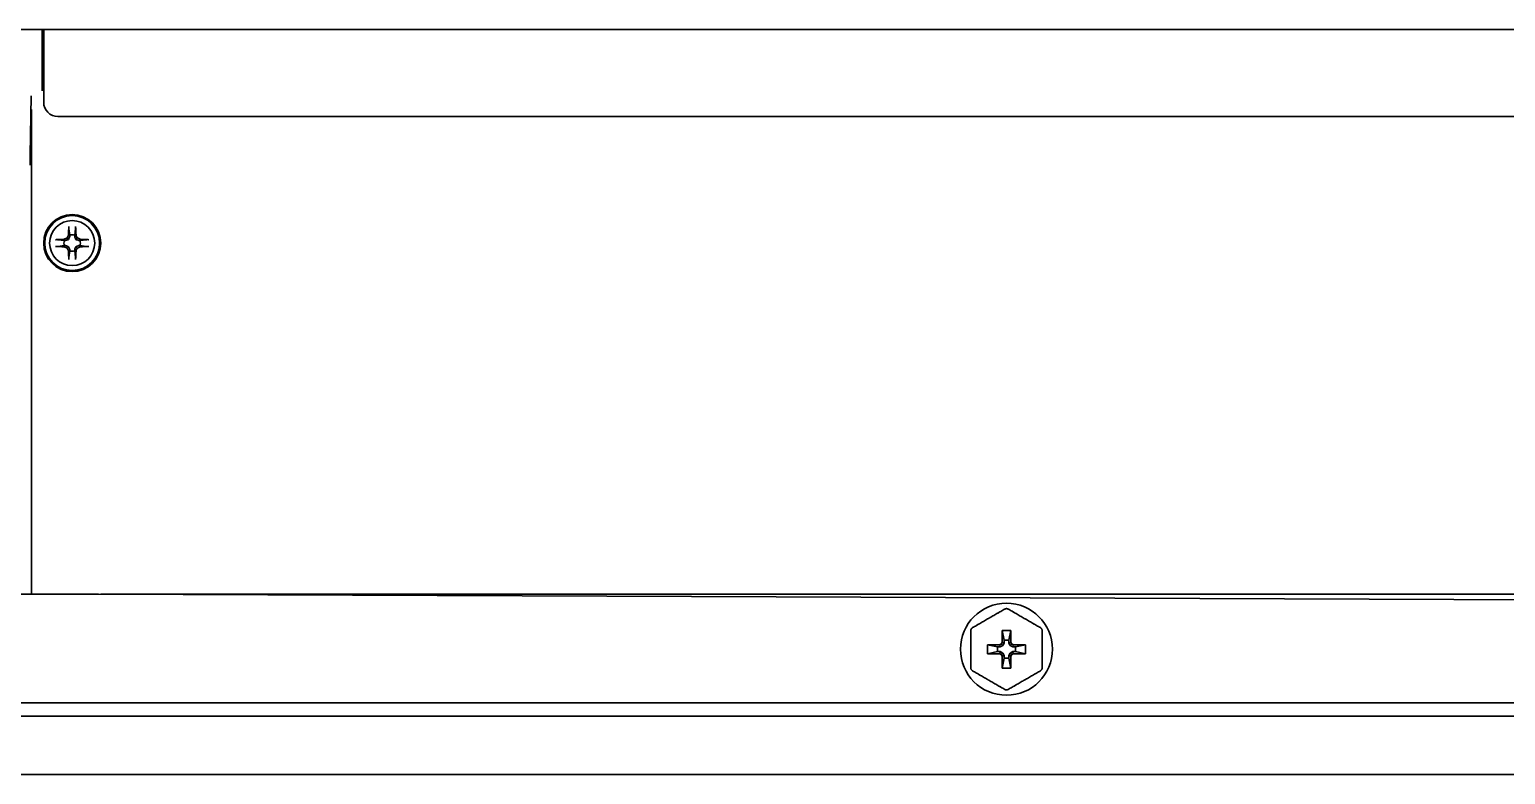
# Model space of a CAD drawing. Header units: inches. Extents: x 786 to 5593, y 691 to 5453.
# Drawn here: x 1010.2 to 1217.2, y 2755.1 to 2859.6 of the extents above; entities that cross this region are included whole.
import ezdxf

# ---------------------------------------------------------------- set-up
doc = ezdxf.new("R2010")
doc.units = ezdxf.units.IN
doc.layers.add('1', color=7, linetype='Continuous', true_color=0xffffff)

msp = doc.modelspace()

# ---------------------------------------------------------------- linework, layer by layer
at = {"layer": '1', "color": 7, "linetype": 'Continuous', "lineweight": 35}
for p, q in [((1645.58, 2859.56), (788.86, 2859.56)), ((1012.03, 2859.56), (1012.03, 2850.96)), ((1012.22, 2859.56), (1012.22, 2858.56)), ((1012.22, 2858.56), (1012.22, 2849.36)), ((1010.34, 2841.96), (1010.48, 2850.27)), ((1010.52, 2780.36), (1010.52, 2848.35)), ((1014.22, 2847.36), (1469.77, 2847.36)), ((1015.87, 2830.7), (1015.75, 2831.63)), ((1016.57, 2830.7), (1016.69, 2831.63)), ((1015.13, 2829.96), (1014.21, 2830.08)), ((1015.3, 2829.96), (1015.12, 2830.15)), ((1015.7, 2830.13), (1015.5, 2830.33)), ((1015.87, 2830.53), (1015.69, 2830.72)), ((1016.57, 2830.53), (1016.76, 2830.72)), ((1016.74, 2830.13), (1016.94, 2830.33)), ((1017.14, 2829.96), (1017.32, 2830.15)), ((1017.31, 2829.96), (1018.23, 2830.08)), ((1015.13, 2829.26), (1014.21, 2829.15)), ((1015.3, 2829.27), (1015.12, 2829.08)), ((1015.7, 2829.1), (1015.5, 2828.89)), ((1015.87, 2828.7), (1015.69, 2828.51)), ((1015.87, 2828.52), (1015.75, 2827.6)), ((1016.57, 2828.7), (1016.76, 2828.51)), ((1016.57, 2828.52), (1016.69, 2827.6)), ((1016.74, 2829.1), (1016.94, 2828.89)), ((1017.14, 2829.27), (1017.32, 2829.08)), ((1017.31, 2829.26), (1018.23, 2829.15)), ((833.75, 2780.36), (1010.52, 2780.36)), ((1012.32, 2780.36), (1010.52, 2780.36)), ((1019.92, 2780.36), (1012.32, 2780.36)), ((1019.93, 2780.36), (1486.82, 2778.56)), ((1376.02, 2780.36), (1020.22, 2780.36)), ((1146.5, 2773.4), (1146.62, 2773.61)), ((1146.62, 2775.31), (1146.9, 2773.92)), ((1146.62, 2773.61), (1146.62, 2775.31)), ((1146.62, 2775.31), (1147.87, 2775.31)), ((1146.62, 2773.61), (1146.9, 2773.53)), ((1146.9, 2773.92), (1146.9, 2773.53)), ((1147.58, 2773.92), (1146.9, 2773.92)), ((1147.87, 2775.31), (1147.58, 2773.92)), ((1147.58, 2773.53), (1147.58, 2773.92)), ((1147.87, 2773.61), (1147.58, 2773.53)), ((1147.87, 2775.31), (1147.87, 2773.61)), ((1147.87, 2773.61), (1147.98, 2773.4)), ((1144.59, 2773.28), (1146.29, 2773.28)), ((1144.59, 2772.03), (1144.59, 2773.28)), ((1144.59, 2773.28), (1145.98, 2773)), ((1144.59, 2772.03), (1145.98, 2772.32)), ((1146.29, 2772.03), (1144.59, 2772.03)), ((1146.37, 2773), (1145.98, 2773)), ((1145.98, 2773), (1145.98, 2772.32)), ((1145.98, 2772.32), (1146.37, 2772.32)), ((1146.29, 2773.28), (1146.5, 2773.4)), ((1146.29, 2773.28), (1146.37, 2773)), ((1146.29, 2772.03), (1146.37, 2772.32)), ((1146.5, 2771.91), (1146.29, 2772.03)), ((1146.71, 2773.19), (1146.37, 2773)), ((1146.37, 2772.32), (1146.71, 2772.12)), ((1146.5, 2773.4), (1146.71, 2773.19)), ((1146.5, 2771.91), (1146.71, 2772.12)), ((1146.62, 2771.71), (1146.5, 2771.91)), ((1146.62, 2771.71), (1146.9, 2771.78)), ((1146.62, 2770.01), (1146.62, 2771.71)), ((1146.9, 2773.53), (1146.71, 2773.19)), ((1146.71, 2772.12), (1146.9, 2771.78)), ((1146.9, 2771.78), (1146.9, 2771.39)), ((1147.77, 2773.19), (1147.58, 2773.53)), ((1147.58, 2771.78), (1147.77, 2772.12)), ((1147.87, 2771.71), (1147.58, 2771.78)), ((1147.58, 2771.39), (1147.58, 2771.78)), ((1147.98, 2773.4), (1147.77, 2773.19)), ((1148.11, 2773), (1147.77, 2773.19)), ((1147.77, 2772.12), (1148.11, 2772.32)), ((1147.98, 2771.91), (1147.77, 2772.12)), ((1147.98, 2771.91), (1147.87, 2771.71)), ((1147.87, 2771.71), (1147.87, 2770.01)), ((1147.98, 2773.4), (1148.19, 2773.28)), ((1148.19, 2772.03), (1147.98, 2771.91)), ((1148.19, 2773.28), (1148.11, 2773)), ((1148.5, 2773), (1148.11, 2773)), ((1148.11, 2772.32), (1148.5, 2772.32)), ((1148.19, 2772.03), (1148.11, 2772.32)), ((1148.19, 2773.28), (1149.89, 2773.28)), ((1149.89, 2772.03), (1148.19, 2772.03)), ((1148.5, 2773), (1149.89, 2773.28)), ((1148.5, 2772.32), (1148.5, 2773)), ((1149.89, 2772.03), (1148.5, 2772.32)), ((1149.89, 2773.28), (1149.89, 2772.03)), ((1146.62, 2770.01), (1146.9, 2771.39)), ((1147.87, 2770.01), (1146.62, 2770.01)), ((1146.9, 2771.39), (1147.58, 2771.39)), ((1147.87, 2770.01), (1147.58, 2771.39)), ((1543.25, 2765.16), (789.22, 2765.16)), ((1543.65, 2763.26), (853.72, 2763.26)), ((853.72, 2755.1), (1580.72, 2755.1))]:
    msp.add_line(p, q, dxfattribs=at)
for centre, radius in [((1016.22, 2829.61), 4), ((1016.22, 2829.61), 3.85), ((1016.22, 2829.61), 3.16), ((1147.24, 2772.66), 6.45)]:
    msp.add_circle(centre, radius, dxfattribs=at)
for centre, radius, start, end in [((1014.22, 2849.36), 2, 180, 270), ((1016.22, 2829.61), 1.15, 162.2011, 197.7989), ((1016.22, 2829.61), 1.15, 72.2011, 107.7989), ((1016.22, 2829.61), 1.15, 342.2011, 17.7989), ((1016.22, 2829.61), 1.15, 252.2011, 287.7989)]:
    msp.add_arc(centre, radius, start, end, dxfattribs=at)
for centre, major_axis, ratio, start_param, end_param in [((1010.36, 2840.54), (0, -2), 0.017452, 3.927384, 4.711888), ((1015.92, 2829.62), (0.07, 3.73), 0.072244, 0.900133, 1.272854), ((1016.52, 2829.62), (0.07, -3.73), 0.072244, 1.868738, 2.24146), ((1016.21, 2829.91), (3.73, 0.07), 0.072244, 1.868738, 2.24146), ((1015.96, 2830.17), (3.34, 1.56), 0.094201, 1.665412, 1.782277), ((1015.67, 2829.87), (1.56, 3.34), 0.094201, 1.359315, 1.476181), ((1016.77, 2829.87), (1.56, -3.34), 0.094201, 1.665412, 1.782277), ((1016.48, 2830.17), (3.34, -1.56), 0.094201, 1.359315, 1.476181), ((1016.23, 2829.91), (3.73, -0.07), 0.072244, 0.900133, 1.272854), ((1016.21, 2829.32), (-3.73, 0.07), 0.072244, 0.900133, 1.272854), ((1015.96, 2829.06), (-3.34, 1.56), 0.094201, 1.359315, 1.476181), ((1015.67, 2829.36), (-1.56, 3.34), 0.094201, 1.665412, 1.782277), ((1015.92, 2829.61), (-0.07, 3.73), 0.072244, 1.868738, 2.24146), ((1016.52, 2829.61), (-0.07, -3.73), 0.072244, 0.900133, 1.272854), ((1016.77, 2829.36), (-1.56, -3.34), 0.094201, 1.359315, 1.476181), ((1016.48, 2829.06), (-3.34, -1.56), 0.094201, 1.665412, 1.782277), ((1016.23, 2829.32), (-3.73, -0.07), 0.072244, 1.868738, 2.24146)]:
    msp.add_ellipse(centre, major_axis=major_axis, ratio=ratio, start_param=start_param, end_param=end_param, dxfattribs=at)
for points, knots in [([(1015.75, 2831.63), (1015.75, 2831.63), (1015.75, 2831.64), (1015.75, 2831.66), (1015.75, 2831.66), (1015.75, 2831.67), (1015.75, 2831.68), (1015.75, 2831.7), (1015.75, 2831.71), (1015.75, 2831.72), (1015.75, 2831.74), (1015.75, 2831.75), (1015.75, 2831.77), (1015.75, 2831.78), (1015.75, 2831.8), (1015.75, 2831.81), (1015.75, 2831.83), (1015.75, 2831.84), (1015.75, 2831.85), (1015.75, 2831.87), (1015.75, 2831.89), (1015.75, 2831.91), (1015.75, 2831.93), (1015.75, 2831.94)], [0, 0, 0, 0, 0.125, 0.125, 0.1875, 0.1875, 0.25, 0.3125, 0.3125, 0.375, 0.375, 0.5, 0.5, 0.5625, 0.5625, 0.625, 0.6875, 0.6875, 0.75, 0.75, 0.875, 0.875, 1, 1, 1, 1]), ([(1016.69, 2831.94), (1016.69, 2831.93), (1016.69, 2831.91), (1016.69, 2831.89), (1016.69, 2831.87), (1016.69, 2831.84), (1016.69, 2831.83), (1016.69, 2831.81), (1016.69, 2831.8), (1016.69, 2831.78), (1016.69, 2831.77), (1016.69, 2831.75), (1016.69, 2831.74), (1016.69, 2831.73), (1016.69, 2831.71), (1016.69, 2831.7), (1016.69, 2831.68), (1016.69, 2831.67), (1016.69, 2831.66), (1016.69, 2831.65), (1016.69, 2831.64), (1016.69, 2831.63), (1016.69, 2831.63), (1016.69, 2831.63)], [0, 0, 0, 0, 0.125, 0.125, 0.25, 0.25, 0.375, 0.375, 0.4375, 0.4375, 0.5, 0.5625, 0.5625, 0.625, 0.625, 0.75, 0.75, 0.8125, 0.8125, 0.875, 0.9375, 0.9375, 1, 1, 1, 1]), ([(1013.89, 2830.08), (1013.91, 2830.08), (1013.92, 2830.08), (1013.95, 2830.08), (1013.96, 2830.09), (1013.99, 2830.09), (1014.01, 2830.09), (1014.03, 2830.09), (1014.04, 2830.09), (1014.05, 2830.09), (1014.07, 2830.09), (1014.08, 2830.09), (1014.1, 2830.09), (1014.1, 2830.09), (1014.12, 2830.09), (1014.14, 2830.09), (1014.16, 2830.09), (1014.16, 2830.09), (1014.17, 2830.09), (1014.18, 2830.08), (1014.19, 2830.08), (1014.2, 2830.08), (1014.2, 2830.08), (1014.21, 2830.08)], [0, 0, 0, 0, 0.125, 0.125, 0.25, 0.25, 0.375, 0.375, 0.4375, 0.4375, 0.5, 0.5625, 0.5625, 0.625, 0.625, 0.75, 0.75, 0.8125, 0.8125, 0.875, 0.9375, 0.9375, 1, 1, 1, 1]), ([(1015.7, 2830.13), (1015.63, 2830.1), (1015.57, 2830.07), (1015.43, 2830.02), (1015.37, 2829.99), (1015.3, 2829.96)], [0, 0, 0, 0, 0.5, 0.5, 1, 1, 1, 1]), ([(1015.87, 2830.53), (1015.85, 2830.46), (1015.82, 2830.4), (1015.76, 2830.27), (1015.73, 2830.2), (1015.7, 2830.13)], [0, 0, 0, 0, 0.5, 0.5, 1, 1, 1, 1]), ([(1016.74, 2830.13), (1016.71, 2830.2), (1016.68, 2830.27), (1016.62, 2830.4), (1016.59, 2830.46), (1016.57, 2830.53)], [0, 0, 0, 0, 0.5, 0.5, 1, 1, 1, 1]), ([(1017.14, 2829.96), (1017.07, 2829.99), (1017.01, 2830.02), (1016.87, 2830.07), (1016.81, 2830.1), (1016.74, 2830.13)], [0, 0, 0, 0, 0.5, 0.5, 1, 1, 1, 1]), ([(1018.23, 2830.08), (1018.24, 2830.08), (1018.25, 2830.08), (1018.26, 2830.08), (1018.27, 2830.09), (1018.28, 2830.09), (1018.29, 2830.09), (1018.3, 2830.09), (1018.32, 2830.09), (1018.32, 2830.09), (1018.34, 2830.09), (1018.36, 2830.09), (1018.38, 2830.09), (1018.39, 2830.09), (1018.4, 2830.09), (1018.42, 2830.09), (1018.43, 2830.09), (1018.45, 2830.09), (1018.46, 2830.09), (1018.48, 2830.09), (1018.49, 2830.08), (1018.52, 2830.08), (1018.53, 2830.08), (1018.55, 2830.08)], [0, 0, 0, 0, 0.125, 0.125, 0.1875, 0.1875, 0.25, 0.3125, 0.3125, 0.375, 0.375, 0.5, 0.5, 0.5625, 0.5625, 0.625, 0.6875, 0.6875, 0.75, 0.75, 0.875, 0.875, 1, 1, 1, 1]), ([(1014.21, 2829.15), (1014.2, 2829.15), (1014.19, 2829.14), (1014.18, 2829.14), (1014.17, 2829.14), (1014.16, 2829.14), (1014.15, 2829.14), (1014.14, 2829.14), (1014.12, 2829.14), (1014.12, 2829.14), (1014.1, 2829.14), (1014.08, 2829.14), (1014.06, 2829.14), (1014.05, 2829.14), (1014.04, 2829.14), (1014.02, 2829.14), (1014.01, 2829.14), (1013.99, 2829.14), (1013.98, 2829.14), (1013.96, 2829.14), (1013.95, 2829.14), (1013.92, 2829.15), (1013.91, 2829.15), (1013.89, 2829.15)], [0, 0, 0, 0, 0.125, 0.125, 0.1875, 0.1875, 0.25, 0.3125, 0.3125, 0.375, 0.375, 0.5, 0.5, 0.5625, 0.5625, 0.625, 0.6875, 0.6875, 0.75, 0.75, 0.875, 0.875, 1, 1, 1, 1]), ([(1015.3, 2829.27), (1015.37, 2829.24), (1015.43, 2829.21), (1015.57, 2829.16), (1015.63, 2829.13), (1015.7, 2829.1)], [0, 0, 0, 0, 0.5, 0.5, 1, 1, 1, 1]), ([(1015.7, 2829.1), (1015.73, 2829.03), (1015.76, 2828.96), (1015.82, 2828.83), (1015.85, 2828.76), (1015.87, 2828.7)], [0, 0, 0, 0, 0.5, 0.5, 1, 1, 1, 1]), ([(1015.75, 2827.29), (1015.75, 2827.3), (1015.75, 2827.31), (1015.75, 2827.34), (1015.75, 2827.36), (1015.75, 2827.38), (1015.75, 2827.4), (1015.75, 2827.42), (1015.75, 2827.43), (1015.75, 2827.45), (1015.75, 2827.46), (1015.75, 2827.48), (1015.75, 2827.49), (1015.75, 2827.5), (1015.75, 2827.52), (1015.75, 2827.53), (1015.75, 2827.55), (1015.75, 2827.56), (1015.75, 2827.57), (1015.75, 2827.58), (1015.75, 2827.59), (1015.75, 2827.59), (1015.75, 2827.6), (1015.75, 2827.6)], [0, 0, 0, 0, 0.125, 0.125, 0.25, 0.25, 0.375, 0.375, 0.4375, 0.4375, 0.5, 0.5625, 0.5625, 0.625, 0.625, 0.75, 0.75, 0.8125, 0.8125, 0.875, 0.9375, 0.9375, 1, 1, 1, 1]), ([(1016.57, 2828.7), (1016.59, 2828.76), (1016.62, 2828.83), (1016.68, 2828.96), (1016.71, 2829.03), (1016.74, 2829.1)], [0, 0, 0, 0, 0.5, 0.5, 1, 1, 1, 1]), ([(1016.69, 2827.6), (1016.69, 2827.6), (1016.69, 2827.59), (1016.69, 2827.57), (1016.69, 2827.57), (1016.69, 2827.56), (1016.69, 2827.54), (1016.69, 2827.53), (1016.69, 2827.52), (1016.69, 2827.51), (1016.69, 2827.49), (1016.69, 2827.48), (1016.69, 2827.45), (1016.69, 2827.45), (1016.69, 2827.43), (1016.69, 2827.42), (1016.69, 2827.4), (1016.69, 2827.39), (1016.69, 2827.38), (1016.69, 2827.36), (1016.69, 2827.34), (1016.69, 2827.31), (1016.69, 2827.3), (1016.69, 2827.29)], [0, 0, 0, 0, 0.125, 0.125, 0.1875, 0.1875, 0.25, 0.3125, 0.3125, 0.375, 0.375, 0.5, 0.5, 0.5625, 0.5625, 0.625, 0.6875, 0.6875, 0.75, 0.75, 0.875, 0.875, 1, 1, 1, 1]), ([(1016.74, 2829.1), (1016.81, 2829.13), (1016.87, 2829.16), (1017.01, 2829.21), (1017.07, 2829.24), (1017.14, 2829.27)], [0, 0, 0, 0, 0.5, 0.5, 1, 1, 1, 1]), ([(1018.55, 2829.15), (1018.53, 2829.15), (1018.52, 2829.15), (1018.49, 2829.14), (1018.48, 2829.14), (1018.45, 2829.14), (1018.43, 2829.14), (1018.41, 2829.14), (1018.4, 2829.14), (1018.39, 2829.14), (1018.37, 2829.14), (1018.36, 2829.14), (1018.34, 2829.14), (1018.34, 2829.14), (1018.32, 2829.14), (1018.3, 2829.14), (1018.28, 2829.14), (1018.28, 2829.14), (1018.27, 2829.14), (1018.26, 2829.14), (1018.25, 2829.14), (1018.24, 2829.15), (1018.24, 2829.15), (1018.23, 2829.15)], [0, 0, 0, 0, 0.125, 0.125, 0.25, 0.25, 0.375, 0.375, 0.4375, 0.4375, 0.5, 0.5625, 0.5625, 0.625, 0.625, 0.75, 0.75, 0.8125, 0.8125, 0.875, 0.9375, 0.9375, 1, 1, 1, 1]), ([(1142.49, 2775.69), (1142.67, 2775.79), (1142.84, 2775.89), (1143.07, 2776.02), (1143.12, 2776.05), (1143.21, 2776.1), (1143.26, 2776.13), (1143.4, 2776.21), (1143.49, 2776.27), (1143.77, 2776.43), (1143.96, 2776.54), (1144.35, 2776.76), (1144.54, 2776.87), (1144.76, 2777), (1144.79, 2777.01), (1144.84, 2777.04), (1144.91, 2777.09), (1144.98, 2777.13), (1145.13, 2777.21), (1145.23, 2777.27), (1145.52, 2777.44), (1145.71, 2777.55), (1145.94, 2777.68), (1145.99, 2777.71), (1146.09, 2777.76), (1146.13, 2777.79), (1146.27, 2777.87), (1146.37, 2777.92), (1146.64, 2778.08), (1146.82, 2778.18), (1146.99, 2778.29)], [0, 0, 0, 0, 0.125, 0.125, 0.15625, 0.15625, 0.1875, 0.1875, 0.25, 0.25, 0.375, 0.375, 0.5, 0.5, 0.515625, 0.515625, 0.53125, 0.5625, 0.5625, 0.625, 0.625, 0.75, 0.75, 0.78125, 0.78125, 0.8125, 0.8125, 0.875, 0.875, 1, 1, 1, 1]), ([(1146.99, 2778.29), (1147.01, 2778.3), (1147.03, 2778.31), (1147.07, 2778.32), (1147.09, 2778.33), (1147.13, 2778.34), (1147.15, 2778.34), (1147.19, 2778.35), (1147.22, 2778.35), (1147.25, 2778.35), (1147.26, 2778.35), (1147.29, 2778.35), (1147.3, 2778.35), (1147.33, 2778.34), (1147.35, 2778.34), (1147.39, 2778.33), (1147.41, 2778.32), (1147.45, 2778.31), (1147.47, 2778.3), (1147.49, 2778.29)], [0, 0, 0, 0, 0.125, 0.125, 0.25, 0.25, 0.375, 0.375, 0.5, 0.5, 0.5625, 0.5625, 0.625, 0.625, 0.75, 0.75, 0.875, 0.875, 1, 1, 1, 1]), ([(1147.49, 2778.29), (1147.67, 2778.18), (1147.84, 2778.08), (1148.07, 2777.95), (1148.12, 2777.92), (1148.21, 2777.87), (1148.26, 2777.84), (1148.4, 2777.76), (1148.49, 2777.71), (1148.77, 2777.54), (1148.96, 2777.43), (1149.35, 2777.21), (1149.54, 2777.1), (1149.76, 2776.97), (1149.79, 2776.96), (1149.84, 2776.93), (1149.91, 2776.89), (1149.98, 2776.85), (1150.13, 2776.76), (1150.23, 2776.7), (1150.52, 2776.54), (1150.71, 2776.43), (1150.94, 2776.29), (1150.99, 2776.26), (1151.09, 2776.21), (1151.13, 2776.18), (1151.27, 2776.1), (1151.37, 2776.05), (1151.64, 2775.89), (1151.82, 2775.79), (1151.99, 2775.69)], [0, 0, 0, 0, 0.125, 0.125, 0.15625, 0.15625, 0.1875, 0.1875, 0.25, 0.25, 0.375, 0.375, 0.5, 0.5, 0.515625, 0.515625, 0.53125, 0.5625, 0.5625, 0.625, 0.625, 0.75, 0.75, 0.78125, 0.78125, 0.8125, 0.8125, 0.875, 0.875, 1, 1, 1, 1]), ([(1142.24, 2775.25), (1142.24, 2775.28), (1142.24, 2775.3), (1142.25, 2775.34), (1142.25, 2775.36), (1142.26, 2775.4), (1142.27, 2775.42), (1142.29, 2775.46), (1142.3, 2775.48), (1142.31, 2775.51), (1142.32, 2775.52), (1142.33, 2775.54), (1142.34, 2775.55), (1142.36, 2775.58), (1142.37, 2775.59), (1142.4, 2775.63), (1142.42, 2775.64), (1142.45, 2775.67), (1142.47, 2775.68), (1142.49, 2775.69)], [0, 0, 0, 0, 0.125, 0.125, 0.25, 0.25, 0.375, 0.375, 0.5, 0.5, 0.5625, 0.5625, 0.625, 0.625, 0.75, 0.75, 0.875, 0.875, 1, 1, 1, 1]), ([(1151.99, 2775.69), (1152.01, 2775.68), (1152.03, 2775.67), (1152.06, 2775.64), (1152.08, 2775.63), (1152.11, 2775.59), (1152.12, 2775.58), (1152.15, 2775.54), (1152.16, 2775.52), (1152.18, 2775.49), (1152.18, 2775.48), (1152.19, 2775.46), (1152.2, 2775.45), (1152.21, 2775.42), (1152.22, 2775.4), (1152.23, 2775.36), (1152.23, 2775.34), (1152.24, 2775.3), (1152.24, 2775.28), (1152.24, 2775.25)], [0, 0, 0, 0, 0.125, 0.125, 0.25, 0.25, 0.375, 0.375, 0.5, 0.5, 0.5625, 0.5625, 0.625, 0.625, 0.75, 0.75, 0.875, 0.875, 1, 1, 1, 1]), ([(1142.24, 2775.25), (1142.24, 2775.05), (1142.24, 2774.85), (1142.24, 2774.53), (1142.24, 2774.43), (1142.24, 2774.26), (1142.24, 2774.21), (1142.24, 2774.1), (1142.24, 2774.05), (1142.24, 2773.77), (1142.24, 2773.55), (1142.24, 2773.22), (1142.24, 2773.11), (1142.24, 2772.94), (1142.24, 2772.85), (1142.24, 2772.77), (1142.24, 2772.71), (1142.24, 2772.68), (1142.24, 2772.43), (1142.24, 2772.2), (1142.24, 2771.76), (1142.24, 2771.54), (1142.24, 2771.22), (1142.24, 2771.11), (1142.24, 2770.95), (1142.24, 2770.89), (1142.24, 2770.78), (1142.24, 2770.73), (1142.24, 2770.47), (1142.24, 2770.26), (1142.24, 2770.06)], [0, 0, 0, 0, 0.125, 0.125, 0.1875, 0.1875, 0.21875, 0.21875, 0.25, 0.25, 0.375, 0.375, 0.4375, 0.4375, 0.46875, 0.484375, 0.484375, 0.5, 0.5, 0.625, 0.625, 0.75, 0.75, 0.8125, 0.8125, 0.84375, 0.84375, 0.875, 0.875, 1, 1, 1, 1]), ([(1152.24, 2775.25), (1152.24, 2775.05), (1152.24, 2774.85), (1152.24, 2774.58), (1152.24, 2774.53), (1152.24, 2774.42), (1152.24, 2774.37), (1152.24, 2774.21), (1152.24, 2774.1), (1152.24, 2773.77), (1152.24, 2773.55), (1152.24, 2773.11), (1152.24, 2772.88), (1152.24, 2772.63), (1152.24, 2772.6), (1152.24, 2772.54), (1152.24, 2772.46), (1152.24, 2772.37), (1152.24, 2772.21), (1152.24, 2772.09), (1152.24, 2771.76), (1152.24, 2771.54), (1152.24, 2771.27), (1152.24, 2771.21), (1152.24, 2771.1), (1152.24, 2771.05), (1152.24, 2770.89), (1152.24, 2770.78), (1152.24, 2770.46), (1152.24, 2770.26), (1152.24, 2770.06)], [0, 0, 0, 0, 0.125, 0.125, 0.15625, 0.15625, 0.1875, 0.1875, 0.25, 0.25, 0.375, 0.375, 0.5, 0.5, 0.515625, 0.515625, 0.53125, 0.5625, 0.5625, 0.625, 0.625, 0.75, 0.75, 0.78125, 0.78125, 0.8125, 0.8125, 0.875, 0.875, 1, 1, 1, 1]), ([(1142.49, 2769.63), (1142.47, 2769.64), (1142.45, 2769.65), (1142.42, 2769.67), (1142.4, 2769.69), (1142.37, 2769.72), (1142.36, 2769.73), (1142.33, 2769.77), (1142.32, 2769.79), (1142.3, 2769.82), (1142.3, 2769.83), (1142.29, 2769.85), (1142.28, 2769.86), (1142.27, 2769.89), (1142.26, 2769.91), (1142.25, 2769.95), (1142.25, 2769.97), (1142.24, 2770.02), (1142.24, 2770.04), (1142.24, 2770.06)], [0, 0, 0, 0, 0.125, 0.125, 0.25, 0.25, 0.375, 0.375, 0.5, 0.5, 0.5625, 0.5625, 0.625, 0.625, 0.75, 0.75, 0.875, 0.875, 1, 1, 1, 1]), ([(1146.99, 2767.03), (1146.81, 2767.13), (1146.64, 2767.23), (1146.41, 2767.36), (1146.36, 2767.39), (1146.27, 2767.44), (1146.22, 2767.47), (1146.08, 2767.55), (1145.99, 2767.61), (1145.71, 2767.77), (1145.52, 2767.88), (1145.13, 2768.1), (1144.94, 2768.21), (1144.72, 2768.34), (1144.69, 2768.35), (1144.64, 2768.38), (1144.57, 2768.43), (1144.5, 2768.47), (1144.35, 2768.55), (1144.25, 2768.61), (1143.96, 2768.77), (1143.77, 2768.89), (1143.54, 2769.02), (1143.49, 2769.05), (1143.39, 2769.1), (1143.35, 2769.13), (1143.21, 2769.21), (1143.12, 2769.26), (1142.84, 2769.42), (1142.66, 2769.52), (1142.49, 2769.63)], [0, 0, 0, 0, 0.125, 0.125, 0.15625, 0.15625, 0.1875, 0.1875, 0.25, 0.25, 0.375, 0.375, 0.5, 0.5, 0.515625, 0.515625, 0.53125, 0.5625, 0.5625, 0.625, 0.625, 0.75, 0.75, 0.78125, 0.78125, 0.8125, 0.8125, 0.875, 0.875, 1, 1, 1, 1]), ([(1151.99, 2769.63), (1151.81, 2769.52), (1151.64, 2769.42), (1151.41, 2769.29), (1151.36, 2769.26), (1151.27, 2769.21), (1151.22, 2769.18), (1151.08, 2769.1), (1150.99, 2769.05), (1150.71, 2768.88), (1150.52, 2768.77), (1150.13, 2768.55), (1149.94, 2768.44), (1149.72, 2768.31), (1149.69, 2768.3), (1149.64, 2768.27), (1149.57, 2768.23), (1149.5, 2768.19), (1149.35, 2768.1), (1149.25, 2768.04), (1148.96, 2767.88), (1148.77, 2767.77), (1148.54, 2767.63), (1148.49, 2767.6), (1148.39, 2767.55), (1148.35, 2767.52), (1148.21, 2767.44), (1148.12, 2767.39), (1147.84, 2767.23), (1147.66, 2767.13), (1147.49, 2767.03)], [0, 0, 0, 0, 0.125, 0.125, 0.15625, 0.15625, 0.1875, 0.1875, 0.25, 0.25, 0.375, 0.375, 0.5, 0.5, 0.515625, 0.515625, 0.53125, 0.5625, 0.5625, 0.625, 0.625, 0.75, 0.75, 0.78125, 0.78125, 0.8125, 0.8125, 0.875, 0.875, 1, 1, 1, 1]), ([(1152.24, 2770.06), (1152.24, 2770.04), (1152.24, 2770.02), (1152.23, 2769.97), (1152.23, 2769.95), (1152.22, 2769.91), (1152.21, 2769.89), (1152.19, 2769.85), (1152.18, 2769.83), (1152.17, 2769.8), (1152.16, 2769.79), (1152.15, 2769.77), (1152.14, 2769.76), (1152.12, 2769.73), (1152.11, 2769.72), (1152.08, 2769.69), (1152.06, 2769.67), (1152.03, 2769.65), (1152.01, 2769.64), (1151.99, 2769.63)], [0, 0, 0, 0, 0.125, 0.125, 0.25, 0.25, 0.375, 0.375, 0.5, 0.5, 0.5625, 0.5625, 0.625, 0.625, 0.75, 0.75, 0.875, 0.875, 1, 1, 1, 1]), ([(1147.49, 2767.03), (1147.47, 2767.02), (1147.45, 2767.01), (1147.41, 2766.99), (1147.39, 2766.98), (1147.35, 2766.97), (1147.33, 2766.97), (1147.29, 2766.96), (1147.26, 2766.96), (1147.23, 2766.96), (1147.22, 2766.96), (1147.2, 2766.96), (1147.18, 2766.96), (1147.15, 2766.97), (1147.13, 2766.97), (1147.09, 2766.98), (1147.07, 2766.99), (1147.03, 2767.01), (1147.01, 2767.02), (1146.99, 2767.03)], [0, 0, 0, 0, 0.125, 0.125, 0.25, 0.25, 0.375, 0.375, 0.5, 0.5, 0.5625, 0.5625, 0.625, 0.625, 0.75, 0.75, 0.875, 0.875, 1, 1, 1, 1])]:
    msp.add_open_spline(points, degree=3, knots=knots, dxfattribs=at)
for points in [[(1015.3, 2829.96), (1015.25, 2829.96), (1015.19, 2829.96), (1015.13, 2829.96)], [(1015.87, 2830.7), (1015.87, 2830.65), (1015.87, 2830.59), (1015.87, 2830.53)], [(1016.57, 2830.53), (1016.57, 2830.59), (1016.57, 2830.65), (1016.57, 2830.7)], [(1017.31, 2829.96), (1017.25, 2829.96), (1017.19, 2829.96), (1017.14, 2829.96)], [(1015.13, 2829.26), (1015.19, 2829.27), (1015.25, 2829.27), (1015.3, 2829.27)], [(1015.87, 2828.7), (1015.87, 2828.64), (1015.87, 2828.58), (1015.87, 2828.52)], [(1016.57, 2828.52), (1016.57, 2828.58), (1016.57, 2828.64), (1016.57, 2828.7)], [(1017.14, 2829.27), (1017.19, 2829.27), (1017.25, 2829.27), (1017.31, 2829.26)]]:
    msp.add_open_spline(points, degree=3, dxfattribs=at)

doc.saveas('drawing.dxf')
